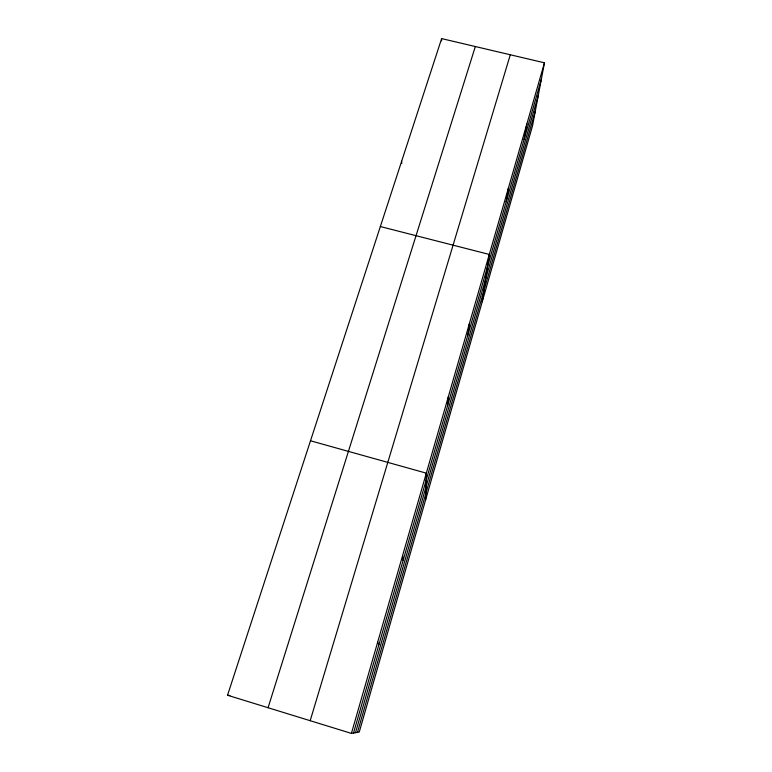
<?xml version="1.0" encoding="UTF-8"?>
<svg xmlns="http://www.w3.org/2000/svg" width="772" height="772" viewBox="0 0 772 772"><rect width="100%" height="100%" fill="white"/><g stroke="black" fill="none" stroke-linecap="round" stroke-linejoin="round"><path stroke-width="1.16" d="M425.613 499.88L426.327 473.159L310.498 440.783M441.565 40.877L441.632 38.6L544.463 62.812L532.555 125.711L359.26 732.049L351.405 733.4L227.537 695.244L441.632 38.6M447.48 406.014L448.281 396.895M467.89 334.98L469.251 324.066M482.259 301.688L489.294 254.442L380.355 226.553M506.142 201.849L508.478 187.808M524.091 139.394L526.851 123.993M355.525 732.686L538.277 95.487M357.475 732.358L535.295 111.197M351.405 733.4L544.463 62.812M353.518 733.033L541.317 79.448M310.18 720.701L510.292 54.764M268.067 707.731L475.33 46.532M227.537 695.244L229.882 695.572M377.653 642.227L378.917 644.62M402.598 555.589L403.1 560.472M401.652 161.232L401.72 163.481"/></g></svg>
